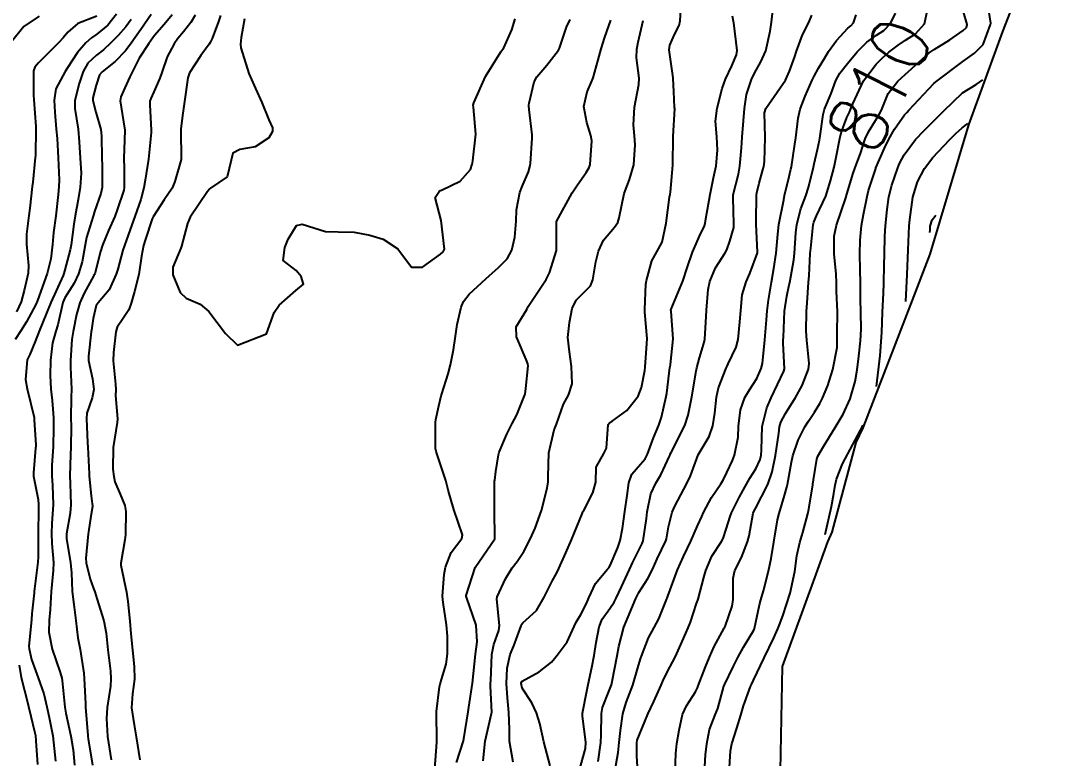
# Model space of a CAD drawing. Header units: metres. Extents: x 307586 to 320046, y 7427249 to 7434250.
# Drawn here: x 319576.8 to 319648.9, y 7427897.1 to 7427948.2 of the extents above; entities that cross this region are included whole.
import ezdxf
from ezdxf.enums import TextEntityAlignment as Align

# ---------------------------------------------------------------- set-up
doc = ezdxf.new("R2010")
doc.units = ezdxf.units.M
doc.header["$MEASUREMENT"] = 0
for name, color, linetype in [('Area', 45, 'Continuous'), ('Cotas', 45, 'Continuous'), ('Curvas de Nivel 1m', 11, 'Continuous'), ('Curvas de Nivel 5m', 15, 'Continuous')]:
    doc.layers.add(name, color=color, linetype=linetype)
doc.styles.add('Style-STANDARD', font='STANDARD.shx')

msp = doc.modelspace()

# ---------------------------------------------------------------- linework, layer by layer
at = {"layer": 'Area'}
msp.add_polyline3d([(319648.891, 7427958.048, 816.717), (319644.755, 7427947.407, 823.176), (319642.402, 7427940.95, 817.477), (319639.722, 7427931.996, 824.507), (319638.377, 7427928.521, 822.546), (319635.083, 7427919.987, 814.145), (319634.593, 7427918.954, 815.867), (319632.932, 7427912.764, 821.627), (319632.637, 7427912.081, 815.836), (319631.744, 7427909.592, 826.147), (319629.509, 7427903.468, 827.951), (319628.429, 7427848.269, 824.558)], dxfattribs=at)
at = {"layer": 'Curvas de Nivel 1m', "flags": 128}
for points, elevation in [([(319625.822, 7427896.096), (319625.915, 7427897.626), (319626.004, 7427898.094), (319626.359, 7427899.196), (319626.636, 7427900.088), (319626.832, 7427900.737), (319627.306, 7427902.082), (319627.368, 7427902.218), (319627.507, 7427902.511), (319628.245, 7427904.069), (319628.923, 7427905.445), (319629.199, 7427906.055), (319629.301, 7427906.299), (319629.557, 7427906.959), (319630.066, 7427908.533), (319630.375, 7427910.042), (319630.525, 7427911.125), (319630.728, 7427912.039), (319630.923, 7427912.744), (319631.267, 7427914.034), (319631.338, 7427914.341), (319631.613, 7427916.03), (319631.619, 7427916.075), (319631.668, 7427916.385), (319631.898, 7427917.819), (319631.974, 7427918.026), (319632.364, 7427918.685), (319633.168, 7427920.008), (319633.379, 7427920.345), (319633.727, 7427920.923), (319634.221, 7427921.995), (319634.558, 7427923.189), (319634.688, 7427923.991), (319634.817, 7427924.945), (319634.931, 7427925.989), (319634.968, 7427926.815), (319634.947, 7427927.989), (319634.933, 7427928.878), (319634.931, 7427929.989), (319634.895, 7427930.942), (319634.875, 7427931.99), (319634.896, 7427932.967), (319634.989, 7427933.989), (319635.135, 7427934.743), (319635.378, 7427935.985), (319635.483, 7427936.413), (319635.93, 7427937.782), (319635.978, 7427937.934), (319635.998, 7427937.979), (319636.588, 7427939.332), (319636.885, 7427939.971), (319637.271, 7427940.66), (319637.978, 7427941.643), (319638.127, 7427941.812), (319638.271, 7427941.956), (319640.002, 7427943.805), (319640.138, 7427943.929), (319642.017, 7427945.345), (319642.831, 7427945.902), (319643.419, 7427946.516), (319643.939, 7427947.891), (319643.945, 7427948), (319643.652, 7427949.894)], 812), ([(319610.879, 7427896.828), (319610.607, 7427898.278), (319610.61, 7427899.13), (319610.573, 7427900.279), (319610.475, 7427901.288), (319610.41, 7427902.281), (319610.446, 7427903.344), (319610.673, 7427904.278), (319610.908, 7427904.898), (319611.425, 7427906.271), (319611.459, 7427906.356), (319611.546, 7427906.471), (319612.482, 7427907.334), (319613.012, 7427908.248), (319613.585, 7427909.419), (319613.886, 7427909.941), (319614.038, 7427910.236), (319614.523, 7427911.318), (319614.907, 7427912.227), (319615.114, 7427912.74), (319615.641, 7427914.021), (319615.708, 7427914.154), (319615.746, 7427914.219), (319616.398, 7427915.47), (319616.596, 7427916.211), (319616.625, 7427917.265), (319617.154, 7427918.205), (319617.329, 7427918.572), (319617.458, 7427920.203), (319617.567, 7427920.349), (319617.717, 7427920.442), (319618.743, 7427921.169), (319619.533, 7427922.173), (319619.749, 7427922.779), (319619.987, 7427923.941), (319620.014, 7427924.167), (319620.137, 7427925.809), (319620.143, 7427926.166), (319619.998, 7427927.98), (319619.989, 7427928.168), (319620.064, 7427929.934), (319620.1, 7427930.167), (319620.476, 7427931.541), (319620.824, 7427932.16), (319621.191, 7427932.835), (319621.464, 7427934.154), (319621.703, 7427935.954), (319621.737, 7427936.152), (319621.759, 7427936.298), (319621.933, 7427938.15), (319621.953, 7427940.15), (319622.057, 7427942.074), (319622.054, 7427942.149), (319621.994, 7427943.25), (319621.957, 7427944.15), (319621.953, 7427944.201), (319621.678, 7427946.153), (319621.712, 7427946.469), (319622.039, 7427947.213), (319622.36, 7427947.835), (319622.435, 7427948.146), (319622.522, 7427949.692)], 804), ([(319578.05, 7427948.481), (319576.976, 7427947.753), (319576.143, 7427946.699)], 808), ([(319583.409, 7427948.616), (319582.809, 7427947.855), (319582.032, 7427947.222), (319581.68, 7427946.981), (319581.287, 7427946.637), (319580.701, 7427945.958), (319580.005, 7427944.904), (319579.848, 7427944.652), (319579.197, 7427943.449), (319579.083, 7427942.663), (319579.129, 7427941.827), (319579.235, 7427940.661), (319579.284, 7427939.998), (319579.375, 7427938.658), (319579.427, 7427937.141), (319579.413, 7427936.657), (319579.368, 7427936.128), (319579.196, 7427934.66), (319579.036, 7427933.492), (319578.96, 7427932.663), (319578.86, 7427931.682), (319578.607, 7427930.668), (319577.923, 7427928.788), (319577.88, 7427928.679), (319577.861, 7427928.63), (319577.811, 7427928.522), (319577.163, 7427927.315), (319576.786, 7427926.69), (319576.384, 7427926.086)], 806), ([(319582.051, 7427948.476), (319580.722, 7427947.963), (319580.034, 7427947.36), (319579.707, 7427946.975), (319579.399, 7427946.659), (319578.009, 7427945.254), (319577.743, 7427944.945), (319577.65, 7427944.684), (319577.663, 7427942.997), (319577.687, 7427942.683), (319577.806, 7427940.829), (319577.809, 7427940.681), (319577.786, 7427938.83), (319577.775, 7427938.682), (319577.604, 7427936.986), (319577.563, 7427936.683), (319577.399, 7427935.174), (319577.339, 7427934.685), (319577.175, 7427933.375), (319577.164, 7427932.687), (319577.305, 7427931.219), (319577.286, 7427930.685), (319577.016, 7427929.493), (319576.799, 7427928.69), (319576.486, 7427928.01)], 807), ([(319585.802, 7427948.584), (319585.088, 7427947.543), (319584.418, 7427946.604), (319584.018, 7427946.07), (319583.3, 7427945.327), (319582.402, 7427944.626), (319582.217, 7427944.41), (319581.989, 7427943.693), (319581.775, 7427942.832), (319581.762, 7427942.632), (319581.965, 7427941.828), (319582.319, 7427940.626), (319582.375, 7427940.199), (319582.391, 7427938.625), (319582.402, 7427938.149), (319582.4, 7427936.625), (319582.319, 7427936.205), (319581.886, 7427934.949), (319581.812, 7427934.702), (319581.787, 7427934.631), (319581.336, 7427933.16), (319581.225, 7427932.636), (319581.018, 7427931.461), (319580.78, 7427930.641), (319580.468, 7427930.002), (319579.816, 7427928.967), (319579.686, 7427928.652), (319579.335, 7427927.112), (319579.202, 7427926.659), (319578.975, 7427925.862), (319578.828, 7427924.664), (319578.817, 7427923.594), (319578.861, 7427922.663), (319578.938, 7427921.875), (319579.038, 7427920.66), (319579.051, 7427920.005), (319579.009, 7427918.66), (319578.93, 7427917.405), (319578.923, 7427916.661), (319578.975, 7427915.979), (319579.009, 7427914.66), (319578.929, 7427913.355), (319578.901, 7427912.661), (319578.927, 7427911.981), (319579.035, 7427910.658), (319579.023, 7427910.095), (319578.885, 7427908.66), (319578.802, 7427907.413), (319578.734, 7427906.662), (319578.715, 7427905.842), (319578.949, 7427904.659), (319579.499, 7427903.047), (319579.617, 7427902.649), (319579.643, 7427902.497), (319579.827, 7427900.646), (319579.898, 7427900.216), (319580.246, 7427898.642), (319580.401, 7427897.678), (319580.496, 7427896.639)], 804), ([(319587.263, 7427948.568), (319586.708, 7427947.908), (319586.031, 7427947.125), (319585.796, 7427946.814), (319585.639, 7427946.586), (319584.982, 7427945.565), (319584.483, 7427944.603), (319584.333, 7427944.27), (319583.987, 7427943.522), (319583.701, 7427942.889), (319583.658, 7427942.613), (319583.954, 7427940.719), (319583.97, 7427940.627), (319583.972, 7427940.61), (319583.946, 7427939.885), (319583.903, 7427938.641), (319583.903, 7427938.61), (319583.923, 7427937.943), (319583.932, 7427936.61), (319583.901, 7427936.425), (319583.443, 7427935.059), (319583.277, 7427934.616), (319582.86, 7427933.628), (319582.443, 7427932.624), (319582.296, 7427932.178), (319581.894, 7427930.629), (319581.874, 7427930.588), (319581.832, 7427930.513), (319581.166, 7427929.29), (319580.858, 7427928.64), (319580.624, 7427927.819), (319580.406, 7427926.644), (319580.321, 7427926.101), (319580.207, 7427924.646), (319580.226, 7427924.176), (319580.297, 7427922.644), (319580.266, 7427922.106), (319580.247, 7427920.645), (319580.253, 7427920.099), (319580.236, 7427918.645), (319580.222, 7427918.108), (319580.174, 7427916.645), (319580.188, 7427916.114), (319580.247, 7427914.644), (319580.2, 7427914.079), (319579.95, 7427912.647), (319579.948, 7427912.308), (319580.208, 7427910.644), (319580.279, 7427909.95), (319580.342, 7427908.642), (319580.46, 7427907.741), (319580.577, 7427906.64), (319580.726, 7427905.443), (319580.879, 7427904.636), (319581.134, 7427902.998), (319581.171, 7427902.633), (319581.246, 7427900.862), (319581.255, 7427900.632), (319581.413, 7427898.67), (319581.416, 7427898.63), (319581.45, 7427898.453), (319581.75, 7427896.625)], 803), ([(319588.848, 7427948.548), (319588.555, 7427948.043), (319588.035, 7427947.393), (319587.66, 7427946.932), (319587.395, 7427946.566), (319586.917, 7427945.668), (319586.532, 7427944.575), (319586.401, 7427944.172), (319585.983, 7427943.226), (319585.773, 7427942.786), (319585.714, 7427942.584), (319585.713, 7427942.326), (319585.801, 7427940.582), (319585.797, 7427940.428), (319585.61, 7427938.585), (319585.379, 7427937.12), (319585.291, 7427936.589), (319585.077, 7427935.775), (319584.662, 7427934.598), (319584.456, 7427934.019), (319583.952, 7427932.609), (319583.85, 7427932.286), (319583.488, 7427930.961), (319583.39, 7427930.614), (319582.906, 7427929.535), (319582.123, 7427928.627), (319582, 7427928.438), (319581.797, 7427927.541), (319581.666, 7427926.75), (319581.652, 7427926.631), (319581.454, 7427924.946), (319581.463, 7427924.633), (319581.744, 7427923.373), (319581.844, 7427922.628), (319581.727, 7427922.056), (319581.36, 7427920.99), (319581.328, 7427920.634), (319581.395, 7427918.934), (319581.412, 7427918.633), (319581.502, 7427916.795), (319581.513, 7427916.631), (319581.649, 7427915.282), (319581.729, 7427914.714), (319581.745, 7427914.628), (319581.745, 7427914.525), (319581.632, 7427913.874), (319581.469, 7427912.778), (319581.451, 7427912.632), (319581.274, 7427910.955), (319581.303, 7427910.633), (319581.582, 7427909.501), (319581.815, 7427908.866), (319581.895, 7427908.625), (319582.034, 7427908.155), (319582.523, 7427906.615), (319582.688, 7427905.767), (319582.813, 7427904.611), (319582.983, 7427903.126), (319583.022, 7427902.607), (319582.985, 7427902.105), (319582.754, 7427900.611), (319582.71, 7427899.856), (319582.783, 7427898.61), (319583.037, 7427896.998)], 802), ([(319590.602, 7427948.525), (319590.467, 7427948.106), (319590.029, 7427946.917), (319589.901, 7427946.656), (319589.82, 7427946.533), (319589.234, 7427945.761), (319588.458, 7427944.553), (319588.339, 7427944.213), (319588.11, 7427942.558), (319587.963, 7427941.589), (319587.853, 7427940.662), (319587.848, 7427940.561), (319587.886, 7427938.607), (319587.885, 7427938.56), (319587.452, 7427937.022), (319587.247, 7427936.567), (319586.705, 7427935.762), (319585.936, 7427934.579), (319585.916, 7427934.546), (319585.881, 7427934.453), (319585.413, 7427933.033), (319585.277, 7427932.589), (319585.124, 7427931.87), (319584.945, 7427930.593), (319584.641, 7427929.418), (319584.409, 7427928.601), (319584.254, 7427928.155), (319583.796, 7427927.465), (319583.449, 7427926.952), (319583.351, 7427926.614), (319583.2, 7427925.184), (319583.183, 7427924.616), (319583.343, 7427923.002), (319583.36, 7427922.606), (319583.345, 7427922.221), (319583.465, 7427920.604), (319583.447, 7427920.341), (319583.176, 7427918.608), (319583.159, 7427917.119), (319583.211, 7427916.607), (319583.292, 7427916.239), (319583.651, 7427915.385), (319583.985, 7427914.597), (319584.05, 7427914.182), (319584.016, 7427912.596), (319583.98, 7427912.226), (319583.701, 7427910.599), (319583.707, 7427910.483), (319584.097, 7427908.595), (319584.194, 7427907.964), (319584.334, 7427906.592), (319584.407, 7427905.719), (319584.514, 7427904.59), (319584.638, 7427903.457), (319584.66, 7427902.588), (319584.508, 7427901.565), (319584.436, 7427900.59), (319584.622, 7427899.428), (319584.768, 7427898.587), (319585.026, 7427896.987)], 801), ([(319615.432, 7427896.21), (319615.871, 7427897.791), (319615.899, 7427898.216), (319615.68, 7427900.009), (319615.679, 7427900.218), (319615.963, 7427901.741), (319616.072, 7427902.214), (319616.33, 7427903.396), (319616.473, 7427904.211), (319616.626, 7427905.115), (319616.822, 7427906.207), (319617.03, 7427906.726), (319617.562, 7427907.476), (319617.856, 7427907.908), (319618.002, 7427908.194), (319618.363, 7427908.971), (319618.927, 7427910.18), (319619.136, 7427910.641), (319619.614, 7427911.604), (319619.809, 7427911.98), (319619.874, 7427912.167), (319620.096, 7427913.708), (319620.16, 7427914.165), (319620.409, 7427915.409), (319620.746, 7427916.159), (319621.091, 7427916.736), (319621.691, 7427918.016), (319621.734, 7427918.107), (319621.752, 7427918.149), (319621.817, 7427918.271), (319622.757, 7427920.134), (319623, 7427920.854), (319623.254, 7427922.127), (319623.545, 7427923.908), (319623.591, 7427924.123), (319623.77, 7427924.814), (319624.081, 7427925.816), (319624.145, 7427926.116), (319624.24, 7427927.682), (319624.265, 7427928.115), (319624.379, 7427929.563), (319624.482, 7427930.114), (319624.893, 7427931.063), (319625.55, 7427932.103), (319625.659, 7427932.308), (319625.871, 7427932.894), (319626.143, 7427933.835), (319626.161, 7427934.097), (319626.097, 7427935.902), (319626.118, 7427936.098), (319626.472, 7427937.547), (319626.574, 7427938.094), (319626.68, 7427939.359), (319626.738, 7427940.092), (319626.832, 7427941.229), (319626.881, 7427942.091), (319627.035, 7427943.047), (319627.38, 7427944.086), (319627.574, 7427944.518), (319628.015, 7427945.314), (319628.366, 7427946.075), (319628.675, 7427947.439), (319628.769, 7427948.069), (319628.864, 7427948.871)], 806), ([(319616.767, 7427896.872), (319616.948, 7427898.205), (319616.962, 7427898.7), (319616.991, 7427900.205), (319617.067, 7427900.614), (319617.496, 7427901.734), (319617.631, 7427902.068), (319617.68, 7427902.197), (319617.733, 7427902.424), (319618.064, 7427904.192), (319618.184, 7427904.844), (319618.54, 7427906.185), (319618.835, 7427906.899), (319619.369, 7427908.173), (319619.577, 7427908.574), (319620.207, 7427909.544), (319620.51, 7427910.161), (319620.852, 7427910.91), (319621.444, 7427912.152), (319621.485, 7427912.291), (319621.633, 7427913.132), (319621.889, 7427914.146), (319622.061, 7427914.558), (319622.9, 7427916.131), (319623.145, 7427916.654), (319623.693, 7427918.12), (319624.448, 7427919.37), (319624.693, 7427920.11), (319624.838, 7427920.997), (319624.962, 7427922.108), (319625.098, 7427922.758), (319625.628, 7427924.101), (319625.671, 7427924.194), (319625.766, 7427924.417), (319626.307, 7427925.565), (319626.45, 7427926.093), (319626.578, 7427927.316), (319626.632, 7427928.092), (319626.735, 7427929.18), (319627.013, 7427930.088), (319627.273, 7427930.654), (319627.797, 7427932.081), (319627.802, 7427932.142), (319627.701, 7427934.082), (319627.698, 7427934.269), (319627.729, 7427936.082), (319627.749, 7427936.237), (319627.916, 7427936.92), (319628.164, 7427937.842), (319628.222, 7427938.076), (319628.273, 7427938.412), (319628.327, 7427940.074), (319628.279, 7427941.775), (319628.359, 7427942.074), (319629.147, 7427943.216), (319629.731, 7427944.054), (319630.009, 7427944.664), (319630.375, 7427945.691), (319630.496, 7427946.045), (319630.906, 7427947.175), (319631.344, 7427948.037), (319631.55, 7427948.543)], 807), ([(319617.911, 7427896.193), (319618.137, 7427897.495), (319618.217, 7427898.189), (319618.307, 7427899.033), (319618.474, 7427900.185), (319618.707, 7427900.959), (319619.165, 7427902.175), (319619.515, 7427903.358), (319619.699, 7427903.99), (319619.762, 7427904.168), (319620.247, 7427905.452), (319620.633, 7427906.159), (319620.959, 7427906.748), (319621.511, 7427908.151), (319621.529, 7427908.195), (319621.575, 7427908.324), (319622.249, 7427910.14), (319622.677, 7427911.063), (319623.167, 7427912.127), (319623.634, 7427913.195), (319623.926, 7427913.831), (319624.059, 7427914.116), (319624.61, 7427915.154), (319625.254, 7427916.104), (319625.415, 7427916.354), (319625.675, 7427916.896), (319626.057, 7427917.727), (319626.211, 7427918.095), (319626.459, 7427919.338), (319626.482, 7427920.092), (319626.606, 7427921.215), (319626.924, 7427922.088), (319627.234, 7427922.6), (319627.756, 7427923.392), (319628.057, 7427924.076), (319628.132, 7427924.44), (319628.311, 7427926.072), (319628.418, 7427927.456), (319628.467, 7427928.07), (319628.562, 7427928.811), (319628.751, 7427930.066), (319628.913, 7427930.998), (319629.089, 7427932.062), (319629.202, 7427933.386), (319629.27, 7427934.059), (319629.606, 7427935.761), (319629.661, 7427936.054), (319629.702, 7427936.257), (319629.918, 7427937.074), (319630.107, 7427937.872), (319630.138, 7427938.048), (319630.374, 7427939.621), (319630.437, 7427940.045), (319630.602, 7427941.415), (319630.738, 7427942.042), (319631.094, 7427942.937), (319631.568, 7427944.034), (319631.71, 7427944.329), (319632.011, 7427944.868), (319632.451, 7427945.593), (319632.714, 7427946.023), (319633.253, 7427946.799), (319634.047, 7427947.638), (319634.247, 7427947.81), (319634.429, 7427948.004), (319634.63, 7427948.573)], 808), ([(319619.5, 7427896.169), (319619.439, 7427897.241), (319619.426, 7427898.17), (319619.455, 7427898.352), (319619.991, 7427899.642), (319620.198, 7427900.163), (319620.608, 7427901.037), (319621.112, 7427902.154), (319621.227, 7427902.431), (319621.512, 7427903.01), (319622.103, 7427904.141), (319622.581, 7427905.182), (319623.002, 7427906.128), (319623.151, 7427906.524), (319623.568, 7427907.821), (319623.65, 7427908.041), (319623.676, 7427908.119), (319624.077, 7427909.626), (319624.203, 7427910.114), (319624.632, 7427911.086), (319625.288, 7427912.103), (319625.406, 7427912.321), (319625.631, 7427912.956), (319625.896, 7427913.841), (319625.985, 7427914.097), (319626.544, 7427915.202), (319627.038, 7427916.086), (319627.269, 7427916.484), (319627.679, 7427917.146), (319627.979, 7427917.785), (319628.051, 7427918.075), (319628.078, 7427918.456), (319628.127, 7427920.074), (319628.43, 7427921.372), (319628.733, 7427922.065), (319629.617, 7427923.908), (319629.651, 7427924.052), (319629.571, 7427925.844), (319629.58, 7427926.053), (319629.591, 7427926.248), (319629.668, 7427928.052), (319629.823, 7427929.1), (319629.995, 7427929.884), (319630.029, 7427930.048), (319630.301, 7427931.601), (319630.353, 7427932.045), (319630.445, 7427933.477), (319630.515, 7427934.044), (319630.792, 7427935.143), (319631.132, 7427936.038), (319631.327, 7427936.621), (319631.674, 7427938.033), (319631.722, 7427938.245), (319631.945, 7427939.251), (319632.08, 7427939.901), (319632.102, 7427940.029), (319632.329, 7427941.675), (319632.431, 7427942.026), (319632.888, 7427943.127), (319633.218, 7427944.018), (319633.488, 7427944.535), (319634.015, 7427945.195), (319634.701, 7427946), (319635.354, 7427946.669), (319636.041, 7427947.156), (319636.54, 7427947.481), (319637.012, 7427947.97), (319637.353, 7427948.674)], 809), ([(319624.113, 7427896.113), (319624.202, 7427897.352), (319624.284, 7427898.112), (319624.479, 7427899.094), (319624.871, 7427900.106), (319625.039, 7427900.545), (319625.466, 7427902.1), (319625.476, 7427902.127), (319625.504, 7427902.185), (319626.14, 7427903.47), (319626.439, 7427904.091), (319626.818, 7427904.799), (319627.542, 7427905.962), (319627.588, 7427906.079), (319627.92, 7427907.723), (319628.021, 7427908.073), (319628.207, 7427908.698), (319628.551, 7427910.066), (319628.742, 7427910.926), (319628.918, 7427912.061), (319629.185, 7427913.603), (319629.295, 7427914.055), (319629.655, 7427915.283), (319629.834, 7427915.875), (319629.873, 7427916.048), (319630.137, 7427917.595), (319630.236, 7427918.045), (319630.617, 7427919.128), (319631.078, 7427920.036), (319631.32, 7427920.433), (319631.729, 7427921.069), (319632.108, 7427921.654), (319632.305, 7427922.022), (319632.655, 7427922.919), (319633.014, 7427924.011), (319633.312, 7427925.541), (319633.315, 7427926.007), (319633.304, 7427926.493), (319633.341, 7427928.007), (319633.267, 7427929.448), (319633.255, 7427930.009), (319633.23, 7427930.622), (319633.109, 7427932.011), (319633.108, 7427933.245), (319633.259, 7427934.009), (319633.902, 7427935.897), (319633.927, 7427935.976), (319633.936, 7427936), (319634.395, 7427937.534), (319634.558, 7427938.001), (319634.917, 7427938.969), (319635.254, 7427939.99), (319635.474, 7427940.474), (319635.972, 7427941.259), (319636.247, 7427941.709), (319636.371, 7427941.976), (319636.851, 7427943.115), (319637.515, 7427943.965), (319637.765, 7427944.202), (319638.008, 7427944.431), (319639.687, 7427945.935), (319639.881, 7427946.077), (319640.026, 7427946.168), (319641.11, 7427946.846), (319642.046, 7427947.475), (319642.268, 7427947.69), (319642.312, 7427947.907), (319642.062, 7427948.78)], 811), ([(319605.453, 7427896.34), (319605.576, 7427898.214), (319605.581, 7427898.339), (319605.557, 7427900.255), (319605.564, 7427900.339), (319605.772, 7427902.056), (319605.838, 7427902.337), (319606.227, 7427903.618), (319606.33, 7427904.332), (319606.317, 7427905.551), (319606.252, 7427906.333), (319606.021, 7427907.881), (319605.983, 7427908.336), (319606.102, 7427909.82), (319606.189, 7427910.334), (319606.586, 7427911.347), (319607.323, 7427912.323), (319607.373, 7427912.566), (319606.772, 7427914.329), (319606.402, 7427915.586), (319606.203, 7427916.335), (319605.687, 7427917.929), (319605.531, 7427918.342), (319605.485, 7427918.552), (319605.498, 7427920.342), (319605.512, 7427920.545), (319605.724, 7427921.49), (319605.886, 7427922.184), (319605.939, 7427922.338), (319606.379, 7427923.708), (319606.522, 7427924.332), (319606.736, 7427925.368), (319606.871, 7427926.329), (319607.001, 7427927.122), (319607.264, 7427928.325), (319607.422, 7427928.719), (319607.822, 7427929.239), (319608.97, 7427930.303), (319609.434, 7427930.701), (319609.844, 7427931.051), (319610.462, 7427931.676), (319610.778, 7427932.281), (319610.983, 7427933.168), (319611.082, 7427934.278), (319611.1, 7427935.068), (319611.329, 7427936.276), (319611.494, 7427936.689), (319611.924, 7427937.692), (319612.055, 7427938.145), (319612.075, 7427938.269), (319612.18, 7427940.038), (319612.186, 7427940.268), (319611.979, 7427942.006), (319611.95, 7427942.27), (319611.95, 7427942.304), (319611.985, 7427942.446), (319612.337, 7427943.929), (319612.514, 7427944.265), (319613.195, 7427945.074), (319614.022, 7427946.117), (319614.086, 7427946.249), (319614.57, 7427947.718), (319614.823, 7427948.238)], 801), ([(319606.947, 7427896.808), (319607.43, 7427898.32), (319607.435, 7427898.338), (319607.454, 7427898.441), (319607.752, 7427900.316), (319607.8, 7427900.639), (319608.06, 7427902.311), (319608.185, 7427903.638), (319608.259, 7427904.309), (319608.382, 7427905.158), (319608.306, 7427906.309), (319607.636, 7427908.255), (319607.624, 7427908.319), (319607.625, 7427908.37), (319608.248, 7427910.31), (319609.613, 7427912.29), (319609.591, 7427914.291), (319609.59, 7427916.219), (319609.586, 7427916.291), (319609.593, 7427916.362), (319609.673, 7427916.955), (319609.861, 7427918.118), (319609.909, 7427918.288), (319610.441, 7427919.548), (319610.809, 7427920.279), (319611.125, 7427920.873), (319611.689, 7427922.271), (319611.702, 7427922.312), (319611.747, 7427922.707), (319611.908, 7427924.268), (319611.893, 7427924.397), (319611.767, 7427924.709), (319611.098, 7427926.277), (319611.09, 7427926.98), (319611.812, 7427928.18), (319611.843, 7427928.239), (319611.857, 7427928.269), (319611.92, 7427928.375), (319613.162, 7427930.25), (319613.378, 7427930.709), (319613.863, 7427932.25), (319613.883, 7427934.25), (319614.969, 7427936.234), (319615.335, 7427936.805), (319615.924, 7427937.642), (319616.142, 7427938.005), (319616.214, 7427938.217), (319616.32, 7427939.846), (319616.26, 7427940.217), (319615.966, 7427941.12), (319615.771, 7427942.223), (319615.993, 7427943.233), (319616.297, 7427943.92), (319616.418, 7427944.216), (319616.77, 7427945.457), (319616.957, 7427946.211), (319617.225, 7427947.018), (319617.645, 7427948.204)], 802), ([(319608.793, 7427896.939), (319608.934, 7427898.298), (319609.383, 7427900.202), (319609.398, 7427900.291), (319609.294, 7427902.096), (319609.305, 7427902.293), (319609.319, 7427902.47), (319609.387, 7427904.292), (319609.53, 7427904.989), (319609.881, 7427905.945), (319609.935, 7427906.286), (319609.745, 7427908.114), (319609.762, 7427908.288), (319610.351, 7427909.517), (319610.803, 7427910.278), (319611.145, 7427910.727), (319611.604, 7427911.415), (319612.053, 7427912.263), (319612.398, 7427913.032), (319612.831, 7427914.252), (319613.22, 7427915.808), (319613.298, 7427916.245), (319613.305, 7427916.609), (319613.331, 7427918.245), (319613.709, 7427919.842), (319613.825, 7427920.126), (319613.864, 7427920.238), (319614.359, 7427921.608), (319614.711, 7427922.23), (319614.956, 7427923.023), (319614.902, 7427924.229), (319614.763, 7427925.24), (319614.669, 7427926.231), (319614.762, 7427927.267), (319614.969, 7427928.228), (319615.227, 7427928.818), (319615.825, 7427929.424), (319616.228, 7427929.816), (319616.393, 7427930.214), (319616.604, 7427931.46), (319616.783, 7427932.211), (319617.119, 7427932.959), (319617.88, 7427933.862), (319618.115, 7427934.197), (319618.21, 7427934.519), (319618.564, 7427936.19), (319618.934, 7427937.168), (319619.223, 7427938.181), (319619.326, 7427939.558), (319619.277, 7427940.18), (319619.201, 7427940.944), (319619.27, 7427942.181), (319619.568, 7427943.746), (319619.594, 7427944.176), (319619.424, 7427945.586), (319619.436, 7427946.179), (319619.523, 7427946.685), (319619.866, 7427948.173)], 803), ([(319636.043, 7427922.83), (319636.278, 7427924.98), (319636.4, 7427926.582), (319636.445, 7427927.974), (319636.508, 7427929.291), (319636.539, 7427929.973), (319636.573, 7427931.252), (319636.584, 7427931.973), (319636.611, 7427933.238), (319636.653, 7427933.972), (319636.773, 7427935.093), (319636.898, 7427935.97), (319637.105, 7427936.779), (319637.501, 7427937.964), (319637.623, 7427938.276), (319637.942, 7427938.879), (319638.733, 7427939.948), (319639.331, 7427940.571), (319639.972, 7427941.214), (319640.339, 7427941.565), (319640.7, 7427941.923), (319641.996, 7427943.172), (319642.927, 7427943.742), (319643.393, 7427944.06)], 813), ([(319638.073, 7427928.72), (319638.155, 7427930.583), (319638.217, 7427932.305), (319638.302, 7427933.954), (319638.341, 7427934.407), (319638.546, 7427935.95), (319638.865, 7427937), (319639.363, 7427937.939), (319639.941, 7427938.695), (319641.077, 7427939.919), (319641.52, 7427940.353), (319641.965, 7427940.734), (319642.353, 7427941.05)], 814), ([(319632.483, 7427912.59), (319632.906, 7427914.527), (319633.078, 7427915.429), (319633.17, 7427916.007), (319633.258, 7427916.418), (319633.685, 7427917.486), (319635.113, 7427920.16)], 813), ([(319576.655, 7427903.539), (319576.803, 7427902.687), (319577.261, 7427900.896), (319577.316, 7427900.682), (319577.466, 7427900.024), (319577.726, 7427898.947), (319577.783, 7427898.675), (319577.82, 7427898.302), (319577.925, 7427896.672)], 806)]:
    msp.add_lwpolyline(points, dxfattribs=dict(at, elevation=elevation))
at = {"layer": 'Curvas de Nivel 5m', "flags": 128}
for points, elevation in [([(319622.093, 7427896.14), (319622.147, 7427897.435), (319622.213, 7427898.139), (319622.366, 7427899.04), (319622.607, 7427900.133), (319622.878, 7427900.733), (319623.497, 7427901.713), (319623.636, 7427901.983), (319623.687, 7427902.118), (319624.186, 7427903.443), (319624.458, 7427904.111), (319624.79, 7427904.848), (319625.485, 7427906.101), (319625.507, 7427906.137), (319625.545, 7427906.234), (319626.038, 7427907.623), (319626.109, 7427908.095), (319626.102, 7427909.58), (319626.23, 7427910.094), (319626.689, 7427911.007), (319627.106, 7427912.085), (319627.206, 7427912.506), (319627.494, 7427914.081), (319627.534, 7427914.191), (319627.646, 7427914.388), (319628.506, 7427916.067), (319628.817, 7427916.921), (319629.045, 7427918.06), (319629.267, 7427919.615), (319629.32, 7427920.056), (319629.402, 7427920.371), (319629.727, 7427920.969), (319630.153, 7427921.629), (319630.411, 7427922.043), (319630.877, 7427922.914), (319631.322, 7427924.034), (319631.361, 7427924.44), (319631.199, 7427926.036), (319631.165, 7427926.663), (319631.194, 7427928.036), (319631.232, 7427928.623), (319631.331, 7427930.035), (319631.36, 7427930.515), (319631.451, 7427932.034), (319631.476, 7427932.425), (319631.641, 7427934.032), (319631.692, 7427934.224), (319631.889, 7427934.642), (319632.514, 7427936.021), (319632.854, 7427937.081), (319633.098, 7427938.018), (319633.251, 7427938.706), (319633.494, 7427940.015), (319633.583, 7427940.389), (319633.975, 7427941.453), (319634.152, 7427941.836), (319634.235, 7427942.006), (319634.398, 7427942.415), (319635.144, 7427943.993), (319636.015, 7427945.157), (319636.422, 7427945.573), (319636.876, 7427945.971), (319637.534, 7427946.461), (319638.036, 7427946.802), (319638.73, 7427947.262), (319639.346, 7427947.941), (319639.697, 7427949.563)], 810), ([(319613.428, 7427896.584), (319612.995, 7427898.247), (319612.725, 7427899.511), (319612.491, 7427900.255), (319612.155, 7427900.935), (319611.49, 7427901.955), (319611.434, 7427902.271), (319611.437, 7427902.327), (319611.496, 7427902.451), (319612.667, 7427903.091), (319613.516, 7427903.755), (319613.736, 7427904.021), (319613.912, 7427904.236), (319614.606, 7427905.155), (319615.096, 7427906.224), (319615.245, 7427906.526), (319615.555, 7427907.051), (319615.955, 7427907.828), (319616.117, 7427908.215), (319616.585, 7427909.207), (319617.416, 7427910.202), (319617.507, 7427910.288), (319617.597, 7427910.454), (319618.113, 7427911.695), (319618.283, 7427912.19), (319618.443, 7427913), (319618.605, 7427914.186), (319618.76, 7427915.289), (319618.89, 7427916.182), (319619.087, 7427916.763), (319619.682, 7427917.453), (319620.018, 7427917.837), (319620.176, 7427918.165), (319620.59, 7427919.275), (319620.964, 7427920.157), (319621.15, 7427920.727), (319621.468, 7427922.153), (319621.509, 7427922.388), (319621.729, 7427924.15), (319621.734, 7427924.18), (319621.765, 7427924.359), (319621.948, 7427926.148), (319621.811, 7427928.034), (319621.795, 7427928.15), (319621.797, 7427928.166), (319621.813, 7427928.201), (319622.617, 7427930.138), (319622.923, 7427931.058), (319623.299, 7427932.128), (319623.876, 7427933.447), (319624.101, 7427933.898), (319624.166, 7427934.117), (319624.213, 7427934.443), (319624.508, 7427936.121), (319624.754, 7427937.284), (319624.919, 7427938.115), (319625.022, 7427939.192), (319624.979, 7427940.115), (319624.888, 7427941.198), (319624.989, 7427942.115), (319625.356, 7427943.469), (319625.578, 7427944.106), (319626.012, 7427945.034), (319626.331, 7427945.786), (319626.381, 7427946.096), (319626.144, 7427948.006), (319626.127, 7427948.099), (319626.057, 7427948.463)], 805), ([(319584.41, 7427948.242), (319584.04, 7427947.74), (319583.515, 7427947.131), (319583.011, 7427946.62), (319582.5, 7427946.143), (319582.014, 7427945.769), (319581.42, 7427945.225), (319581.09, 7427944.639), (319580.817, 7427943.815), (319580.523, 7427942.644), (319580.525, 7427942.087), (319580.746, 7427940.642), (319580.819, 7427939.766), (319580.894, 7427938.64), (319580.946, 7427937.611), (319580.893, 7427936.64), (319580.75, 7427935.786), (319580.545, 7427934.643), (319580.45, 7427934.068), (319580.26, 7427932.646), (319580.198, 7427932.298), (319579.835, 7427930.905), (319579.76, 7427930.651), (319579.71, 7427930.53), (319578.856, 7427928.664), (319578.557, 7427927.913), (319578.046, 7427926.676), (319577.776, 7427925.948), (319577.4, 7427925.05), (319577.226, 7427924.685), (319577.096, 7427923.333), (319577.223, 7427922.685), (319577.697, 7427920.696), (319577.696, 7427920.68), (319577.711, 7427920.521), (319577.813, 7427918.797), (319577.813, 7427918.678), (319577.805, 7427918.565), (319577.666, 7427916.854), (319577.651, 7427916.692), (319577.662, 7427916.63), (319577.984, 7427915.013), (319578.004, 7427914.675), (319577.998, 7427914.314), (319577.987, 7427912.674), (319577.973, 7427911.05), (319577.953, 7427910.675), (319577.72, 7427908.824), (319577.702, 7427908.678), (319577.694, 7427908.556), (319577.549, 7427907.093), (319577.513, 7427906.711), (319577.512, 7427906.68), (319577.34, 7427904.867), (319577.348, 7427904.682), (319577.512, 7427903.937), (319577.974, 7427902.673), (319578.372, 7427901.557), (319578.571, 7427900.664), (319578.73, 7427899.925), (319579.003, 7427898.657), (319579.179, 7427896.901)], 805), ([(319592.277, 7427948.281), (319592.03, 7427946.986), (319591.99, 7427946.544), (319591.988, 7427946.51), (319592.021, 7427946.282), (319592.574, 7427944.504), (319593.021, 7427943.466), (319593.459, 7427942.495), (319593.961, 7427941.305), (319594.209, 7427940.74), (319594.199, 7427940.486), (319593.948, 7427940.044), (319593.008, 7427939.434), (319591.94, 7427939.247), (319591.463, 7427938.99), (319591.335, 7427938.516), (319591.077, 7427937.357), (319589.904, 7427936.573), (319589.883, 7427936.55), (319589.871, 7427936.53), (319589.715, 7427936.346), (319588.497, 7427934.551), (319588.317, 7427934.113), (319587.912, 7427932.559), (319587.852, 7427932.425), (319587.312, 7427931.092), (319587.315, 7427930.565), (319587.821, 7427929.343), (319588.224, 7427928.961), (319589.207, 7427928.539), (319589.805, 7427928.032), (319590.95, 7427926.518), (319591.775, 7427925.71), (319593.783, 7427926.49), (319594.327, 7427927.961), (319594.662, 7427928.477), (319595.823, 7427929.479), (319596.36, 7427929.923), (319596.18, 7427930.457), (319595.837, 7427930.86), (319594.938, 7427931.567), (319595.065, 7427932.472), (319595.301, 7427933.028), (319595.876, 7427933.995), (319596.259, 7427934.074), (319597.87, 7427933.574), (319598.745, 7427933.552), (319599.87, 7427933.531), (319600.951, 7427933.315), (319601.863, 7427933.041), (319602.896, 7427932.38), (319603.84, 7427931.103), (319604.591, 7427931.109), (319605.849, 7427931.997), (319606.025, 7427932.165), (319606.114, 7427932.337), (319605.883, 7427934.34), (319605.466, 7427935.914), (319605.746, 7427936.342), (319605.849, 7427936.396), (319605.904, 7427936.42), (319607.194, 7427937.047), (319607.926, 7427937.869), (319608.027, 7427938.223), (319608.051, 7427938.318), (319608.085, 7427938.468), (319608.288, 7427940.315), (319608.119, 7427942.18), (319608.103, 7427942.318), (319608.142, 7427942.475), (319608.961, 7427944.306), (319610.02, 7427946.016), (319610.144, 7427946.166), (319610.235, 7427946.288), (319610.786, 7427947.538), (319611.015, 7427948.28)], 800), ([(319639.733, 7427933.5), (319639.739, 7427933.652), (319639.747, 7427933.797), (319639.759, 7427933.932), (319639.887, 7427934.381), (319640.143, 7427934.69)], 815)]:
    msp.add_lwpolyline(points, dxfattribs=dict(at, elevation=elevation))

# ---------------------------------------------------------------- texts
at = {"layer": 'Cotas', "style": 'Style-STANDARD'}
msp.add_text('810', height=4, rotation=63.33436, dxfattribs=at).set_placement((319636.232, 7427943.746, 810), align=Align.MIDDLE_CENTER)

doc.saveas('drawing.dxf')
